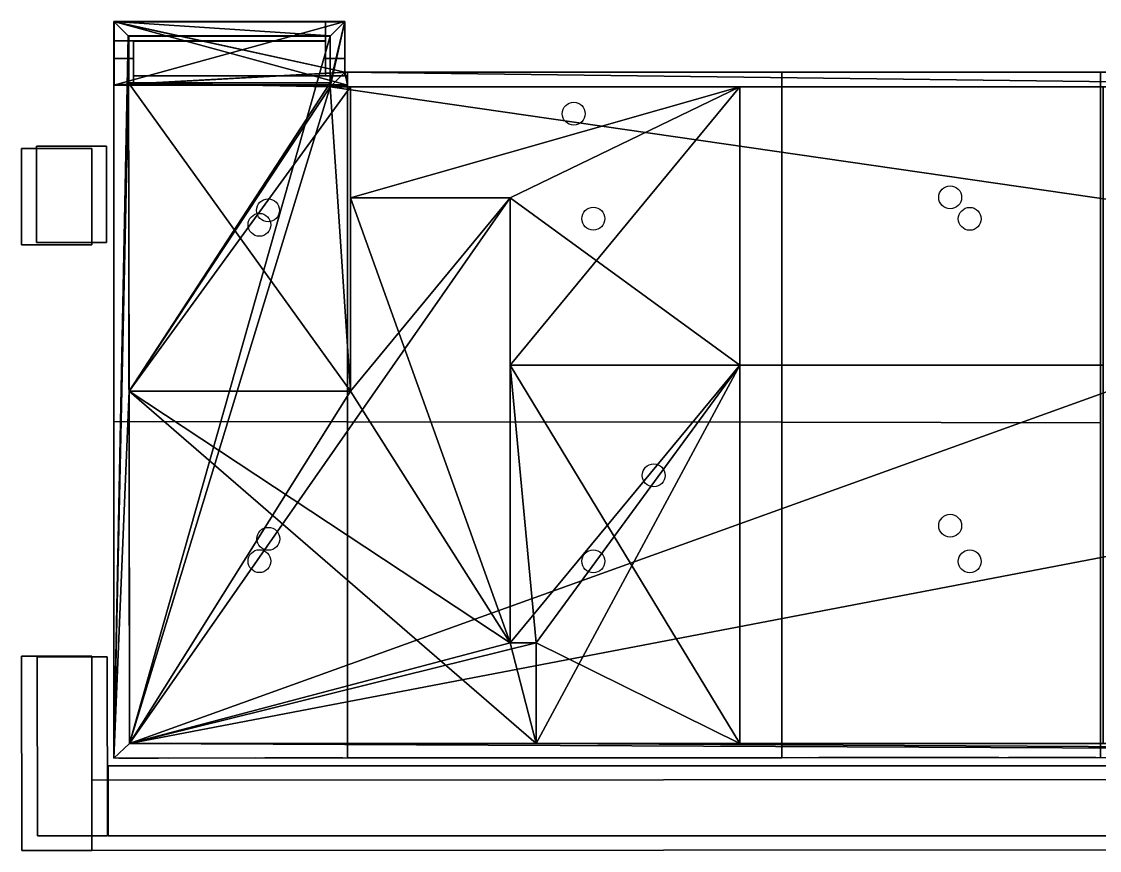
# Model space of a CAD drawing. Header units: metres. Extents: x -36.1 to 30.3, y -15.2 to 19.6.
# Drawn here: x -22.11 to -3.27, y -14.13 to 0.36 of the extents above; entities that cross this region are included whole.
import ezdxf

# ---------------------------------------------------------------- set-up
doc = ezdxf.new("R2010")
doc.units = ezdxf.units.M

msp = doc.modelspace()

# ---------------------------------------------------------------- linework, layer by layer
at = {"layer": '1ST%FLOOR_1ST%BREAK%ROOM', "color": 10}
msp.add_circle((-17.794, -8.68, 1.311), 0.2, dxfattribs=at)
at = {"layer": '1ST%FLOOR_1ST%BREAK%ROOM', "color": 8}
for points in [[(-20.21845, -12.25856, 0.5112), (-16.35991, -6.10189, 0.5112), (-13.56546, -2.72073, 0.5112)], [(-20.21845, -12.25856, 0.5112), (-13.56546, -2.72073, 0.5112), (-13.56546, -10.49749, 0.5112)], [(-16.35991, -6.10189, 0.5112), (-16.35991, -2.72073, 0.5112), (-13.56546, -2.72073, 0.5112)], [(-20.21845, -12.25856, 0.5112), (-20.22737, -6.10189, 0.5112), (-16.35991, -6.10189, 0.5112)], [(-13.11132, -10.49749, 0.5112), (-13.11132, -12.25856, 0.5112), (-20.21845, -12.25856, 0.5112)], [(-13.56546, -10.49749, 0.5112), (-13.11132, -10.49749, 0.5112), (-20.21845, -12.25856, 0.5112)]]:
    msp.add_3dface(points, dxfattribs=at)
at = {"layer": '1ST%FLOOR_1ST%BREAK%ROOM', "color": 43}
for points in [[(-16.35991, -2.72073, 4.4222), (-16.35991, -2.72073, 0.5112), (-16.35991, -6.10189, 0.5112), (-16.35991, -6.10189, 4.4222)], [(-13.56546, -2.72073, 4.4222), (-13.56546, -2.72073, 0.5112), (-16.35991, -2.72073, 0.5112), (-16.35991, -2.72073, 4.4222)], [(-13.56546, -5.64601, 4.4222), (-13.56546, -5.64601, 0.5112), (-13.56546, -2.72073, 0.5112), (-13.56546, -2.72073, 4.4222)], [(-13.56546, -10.49749, 4.4222), (-13.56546, -10.49749, 0.5112), (-13.56546, -5.64601, 0.5112), (-13.56546, -5.64601, 4.4222)], [(-16.35991, -6.10189, 4.4222), (-16.35991, -6.10189, 0.5112), (-20.22737, -6.10189, 0.5112), (-20.22737, -6.10189, 4.4222)], [(-20.22737, -6.10189, 4.4222), (-20.22737, -6.10189, 0.5112), (-20.21845, -12.25856, 0.5112), (-20.21845, -12.25856, 4.4222)], [(-13.11132, -10.49749, 4.4222), (-13.11132, -10.49749, 0.5112), (-13.56546, -10.49749, 0.5112), (-13.56546, -10.49749, 4.4222)], [(-13.11132, -12.25856, 4.4222), (-13.11132, -12.25856, 0.5112), (-13.11132, -10.49749, 0.5112), (-13.11132, -10.49749, 4.4222)], [(-20.21845, -12.25856, 4.4222), (-20.21845, -12.25856, 0.5112), (-13.11132, -12.25856, 0.5112), (-13.11132, -12.25856, 4.4222)]]:
    msp.add_3dface(points, dxfattribs=at)
at = {"layer": '1ST%FLOOR_1ST%BREAK%ROOM', "color": 15}
for points in [[(-13.56546, -10.49749, 4.4222), (-13.56546, -2.72073, 4.4222), (-16.35991, -2.72073, 4.4222)], [(-13.56546, -10.49749, 4.4222), (-16.35991, -2.72073, 4.4222), (-16.35991, -6.10189, 4.4222)], [(-20.22737, -6.10189, 4.4222), (-20.21845, -12.25856, 4.4222), (-13.11132, -12.25856, 4.4222)], [(-20.22737, -6.10189, 4.4222), (-13.11132, -12.25856, 4.4222), (-13.56546, -10.49749, 4.4222)], [(-20.22737, -6.10189, 4.4222), (-13.56546, -10.49749, 4.4222), (-16.35991, -6.10189, 4.4222)], [(-13.11132, -12.25856, 4.4222), (-13.11132, -10.49749, 4.4222), (-13.56546, -10.49749, 4.4222)]]:
    msp.add_3dface(points, dxfattribs=at)
at = {"layer": '1ST%FLOOR_1ST%BREAK%ROOM', "color": 45}
for points in [[(-15.02196, -2.72073, 3.2512), (-15.02196, -2.72073, 0.8112), (-16.29641, -2.72073, 0.8112), (-16.29641, -2.72073, 3.2512)], [(-20.22737, -6.10389, 4.4202), (-20.22737, -6.10389, 3.7832), (-20.21845, -12.25656, 3.7832), (-20.21845, -12.25656, 4.4202)], [(-20.21645, -12.25856, 4.4202), (-20.21645, -12.25856, 3.7832), (-13.11332, -12.25856, 3.7832), (-13.11332, -12.25856, 4.4202)]]:
    msp.add_3dface(points, dxfattribs=at)
at = {"layer": '1ST%FLOOR_1ST%BREAK%ROOM', "color": 143}
for points in [[(-20.22053, -10.82307, 3.6967), (-20.22053, -10.82307, 1.4457), (-20.21857, -12.17406, 1.4457), (-20.21857, -12.17406, 3.6967)], [(-20.12445, -12.25856, 2.9762), (-20.12445, -12.25856, 1.4552), (-19.72495, -12.25856, 1.4552), (-19.72495, -12.25856, 2.9762)], [(-20.12445, -12.25856, 3.6872), (-20.12445, -12.25856, 3.1642), (-19.72495, -12.25856, 3.1642), (-19.72495, -12.25856, 3.6872)], [(-19.53895, -12.25856, 1.9802), (-19.53895, -12.25856, 1.4532), (-18.03295, -12.25856, 1.4532), (-18.03295, -12.25856, 1.9802)], [(-19.53895, -12.25856, 2.9782), (-19.53895, -12.25856, 2.1642), (-18.03295, -12.25856, 2.1642), (-18.03295, -12.25856, 2.9782)], [(-19.53895, -12.25856, 3.6892), (-19.53895, -12.25856, 3.1622), (-18.03295, -12.25856, 3.1622), (-18.03295, -12.25856, 3.6892)], [(-17.84895, -12.25856, 2.9782), (-17.84895, -12.25856, 1.4532), (-15.88595, -12.25856, 1.4532), (-15.88595, -12.25856, 2.9782)], [(-17.84895, -12.25856, 3.6892), (-17.84895, -12.25856, 3.1622), (-14.84595, -12.25856, 3.1622), (-14.84595, -12.25856, 3.6892)], [(-15.70195, -12.25856, 2.9782), (-15.70195, -12.25856, 2.7392), (-14.84595, -12.25856, 2.7392), (-14.84595, -12.25856, 2.9782)], [(-15.69995, -12.25856, 2.5532), (-15.69995, -12.25856, 0.6052), (-14.84795, -12.25856, 0.6052), (-14.84795, -12.25856, 2.5532)], [(-14.65995, -12.25856, 3.6872), (-14.65995, -12.25856, 3.1642), (-13.20532, -12.25856, 3.1642), (-13.20532, -12.25856, 3.6872)], [(-14.65995, -12.25856, 2.9762), (-14.65995, -12.25856, 2.1662), (-13.20532, -12.25856, 2.1662), (-13.20532, -12.25856, 2.9762)], [(-14.65995, -12.25856, 1.9782), (-14.65995, -12.25856, 1.4552), (-13.20532, -12.25856, 1.4552), (-13.20532, -12.25856, 1.9782)]]:
    msp.add_3dface(points, dxfattribs=at)
at = {"layer": '1ST%FLOOR_1ST%CONFERENCE', "color": 10}
msp.add_circle((-17.798, -2.939, 1.311), 0.2, dxfattribs=at)
at = {"layer": '1ST%FLOOR_1ST%CONFERENCE', "color": 43}
for points in [[(-16.7104, -0.71208, 4.4222), (-16.7104, -0.71208, 0.5112), (-20.23519, -0.71208, 0.5112), (-20.23519, -0.71208, 4.4222)], [(-20.23519, -0.71208, 4.4222), (-20.23519, -0.71208, 0.5112), (-20.22737, -6.10189, 0.5112), (-20.22737, -6.10189, 4.4222)], [(-16.7104, -0.77706, 4.4222), (-16.7104, -0.77706, 0.5112), (-16.7104, -0.71208, 0.5112), (-16.7104, -0.71208, 4.4222)], [(-16.35991, -0.77706, 4.4222), (-16.35991, -0.77706, 0.5112), (-16.7104, -0.77706, 0.5112), (-16.7104, -0.77706, 4.4222)], [(-16.35991, -2.72073, 4.4222), (-16.35991, -2.72073, 0.5112), (-16.35991, -0.77706, 0.5112), (-16.35991, -0.77706, 4.4222)], [(-16.35991, -6.10189, 4.4222), (-16.35991, -6.10189, 0.5112), (-16.35991, -2.72073, 0.5112), (-16.35991, -2.72073, 4.4222)], [(-20.22737, -6.10189, 4.4222), (-20.22737, -6.10189, 0.5112), (-16.35991, -6.10189, 0.5112), (-16.35991, -6.10189, 4.4222)]]:
    msp.add_3dface(points, dxfattribs=at)
at = {"layer": '1ST%FLOOR_1ST%CONFERENCE', "color": 8}
for points in [[(-20.22737, -6.10189, 0.5112), (-20.23519, -0.71208, 0.5112), (-16.7104, -0.71208, 0.5112)], [(-20.22737, -6.10189, 0.5112), (-16.7104, -0.71208, 0.5112), (-16.7104, -0.77706, 0.5112)], [(-16.35991, -0.77706, 0.5112), (-16.35991, -6.10189, 0.5112), (-20.22737, -6.10189, 0.5112)], [(-16.7104, -0.77706, 0.5112), (-16.35991, -0.77706, 0.5112), (-20.22737, -6.10189, 0.5112)]]:
    msp.add_3dface(points, dxfattribs=at)
at = {"layer": '1ST%FLOOR_1ST%CONFERENCE', "color": 15}
for points in [[(-20.23519, -0.71208, 4.4222), (-20.22737, -6.10189, 4.4222), (-16.35991, -6.10189, 4.4222)], [(-20.23519, -0.71208, 4.4222), (-16.35991, -6.10189, 4.4222), (-16.7104, -0.77706, 4.4222)], [(-20.23519, -0.71208, 4.4222), (-16.7104, -0.77706, 4.4222), (-16.7104, -0.71208, 4.4222)], [(-16.35991, -6.10189, 4.4222), (-16.35991, -0.77706, 4.4222), (-16.7104, -0.77706, 4.4222)]]:
    msp.add_3dface(points, dxfattribs=at)
at = {"layer": '1ST%FLOOR_1ST%CONFERENCE', "color": 45}
for points in [[(-20.23518, -0.71408, 4.4202), (-20.23518, -0.71408, 3.7732), (-20.22737, -6.09989, 3.7732), (-20.22737, -6.09989, 4.4202)], [(-16.35991, -2.33006, 3.2412), (-16.35991, -2.33006, 0.8112), (-16.35991, -1.31006, 0.8112), (-16.35991, -1.31006, 3.2412)]]:
    msp.add_3dface(points, dxfattribs=at)
at = {"layer": '1ST%FLOOR_1ST%CONFERENCE', "color": 143}
for points in [[(-20.23347, -1.89439, 3.6887), (-20.23347, -1.89439, 3.1427), (-20.23126, -3.41939, 3.1427), (-20.23126, -3.41939, 3.6887)], [(-20.23347, -1.89439, 1.9897), (-20.23347, -1.89439, 1.4437), (-20.23126, -3.41939, 1.4437), (-20.23126, -3.41939, 1.9897)], [(-20.23347, -1.89439, 2.9777), (-20.23347, -1.89439, 2.1547), (-20.23126, -3.41939, 2.1547), (-20.23126, -3.41939, 2.9777)]]:
    msp.add_3dface(points, dxfattribs=at)
at = {"layer": '1ST%FLOOR_1ST%HVAC%SHAFT', "color": 43}
for points in [[(-16.7104, 0.10718, 0.7652), (-16.7104, 0.10718, 0.5112), (-20.23637, 0.10718, 0.5112), (-20.23637, 0.10718, 0.7652)], [(-16.7104, 0.10718, 4.4222), (-16.7104, 0.10718, 0.7652), (-20.23637, 0.10718, 0.7652), (-20.23637, 0.10718, 4.4222)], [(-20.23637, 0.10718, 4.4222), (-20.23637, 0.10718, 0.5112), (-20.23519, -0.71208, 0.5112), (-20.23519, -0.71208, 4.4222)], [(-16.7104, -0.39006, 0.7652), (-16.7104, -0.39006, 0.5112), (-16.7104, 0.10718, 0.5112), (-16.7104, 0.10718, 0.7652)], [(-16.7104, -0.71208, 4.4222), (-16.7104, -0.39006, 0.7652), (-16.7104, 0.10718, 0.7652)], [(-16.7104, -0.71208, 4.4222), (-16.7104, 0.10718, 0.7652), (-16.7104, 0.10718, 4.4222)], [(-16.7104, -0.71208, 4.4222), (-16.7104, -0.71208, 0.5112), (-16.7104, -0.39006, 0.5112)], [(-16.7104, -0.71208, 4.4222), (-16.7104, -0.39006, 0.5112), (-16.7104, -0.39006, 0.7652)], [(-20.23519, -0.71208, 4.4222), (-20.23519, -0.71208, 0.5112), (-16.7104, -0.71208, 0.5112), (-16.7104, -0.71208, 4.4222)]]:
    msp.add_3dface(points, dxfattribs=at)
at = {"layer": '1ST%FLOOR_1ST%HVAC%SHAFT', "color": 8}
msp.add_3dface([(-16.7104, 0.10718, 0.5112), (-16.7104, -0.71208, 0.5112), (-20.23519, -0.71208, 0.5112), (-20.23637, 0.10718, 0.5112)], dxfattribs=at)
at = {"layer": '1ST%FLOOR_1ST%HVAC%SHAFT', "color": 15}
msp.add_3dface([(-20.23637, 0.10718, 4.4222), (-20.23519, -0.71208, 4.4222), (-16.7104, -0.71208, 4.4222), (-16.7104, 0.10718, 4.4222)], dxfattribs=at)
at = {"layer": '1ST%FLOOR_1ST%HVAC%SHAFT', "color": 45}
for points in [[(-20.23637, 0.10518, 4.4202), (-20.23637, 0.10518, 3.7732), (-20.23519, -0.71008, 3.7732), (-20.23519, -0.71008, 4.4202)], [(-16.7124, 0.10718, 4.4202), (-16.7124, 0.10718, 3.7732), (-20.23437, 0.10718, 3.7732), (-20.23437, 0.10718, 4.4202)], [(-16.7124, 0.10518, 0.5112), (-16.7124, -0.71008, 0.5112), (-20.23437, -0.71008, 0.5112), (-20.23437, 0.10518, 0.5112)], [(-16.7104, -0.38806, 4.4202), (-16.7104, -0.38806, 3.7732), (-16.7104, 0.10518, 3.7732), (-16.7104, 0.10518, 4.4202)]]:
    msp.add_3dface(points, dxfattribs=at)
at = {"layer": '1ST%FLOOR_1ST%RESEARCH%OPEN%NM', "color": 10}
msp.add_circle((-5.878, -2.712, 1.311), 0.2, dxfattribs=at)
at = {"layer": '1ST%FLOOR_1ST%RESEARCH%OPEN%NM', "color": 43}
for points in [[(-3.2046, -0.77706, 0.7652), (-3.2046, -0.77706, 0.5112), (-9.55157, -0.77706, 0.5112), (-9.55157, -0.77706, 0.7652)], [(-3.2046, -0.77706, 4.4222), (-3.2046, -0.77706, 0.7652), (-9.55157, -0.77706, 0.7652), (-9.55157, -0.77706, 4.4222)]]:
    msp.add_3dface(points, dxfattribs=at)
at = {"layer": '1ST%FLOOR_1ST%RESEARCH%OPEN%NM', "color": 8}
msp.add_3dface([(-3.2046, -0.77706, 0.5112), (-3.2046, -5.64601, 0.5112), (-9.55157, -5.64601, 0.5112), (-9.55157, -0.77706, 0.5112)], dxfattribs=at)
at = {"layer": '1ST%FLOOR_1ST%RESEARCH%OPEN%NM', "color": 15}
msp.add_3dface([(-9.55157, -0.77706, 4.4222), (-9.55157, -5.64601, 4.4222), (-3.2046, -5.64601, 4.4222), (-3.2046, -0.77706, 4.4222)], dxfattribs=at)
at = {"layer": '1ST%FLOOR_1ST%RESEARCH%OPEN%NM', "color": 143}
for points in [[(-8.88984, -0.77706, 3.6767), (-8.88984, -0.77706, 2.98434), (-9.46707, -0.77706, 2.98434), (-9.46707, -0.77706, 3.6767)], [(-7.19784, -0.77706, 3.6787), (-7.19784, -0.77706, 3.1327), (-8.72284, -0.77706, 3.1327), (-8.72284, -0.77706, 3.6787)], [(-7.19784, -0.77706, 2.1497), (-7.19784, -0.77706, 1.6037), (-8.72284, -0.77706, 1.6037), (-8.72284, -0.77706, 2.1497)], [(-5.50784, -0.77706, 2.9677), (-5.50784, -0.77706, 2.3147), (-8.72284, -0.77706, 2.3147), (-8.72284, -0.77706, 2.9677)], [(-5.50784, -0.77706, 3.6787), (-5.50784, -0.77706, 3.1327), (-7.03284, -0.77706, 3.1327), (-7.03284, -0.77706, 3.6787)], [(-5.50784, -0.77706, 2.1497), (-5.50784, -0.77706, 1.6037), (-7.03284, -0.77706, 1.6037), (-7.03284, -0.77706, 2.1497)], [(-3.2891, -0.77706, 3.6767), (-3.2891, -0.77706, 2.98434), (-5.34084, -0.77706, 2.98434), (-5.34084, -0.77706, 3.6767)]]:
    msp.add_3dface(points, dxfattribs=at)
at = {"layer": '1ST%FLOOR_1ST%RESEARCH%OPEN%NW', "color": 10}
msp.add_circle((-12.456, -1.249, 1.311), 0.2, dxfattribs=at)
at = {"layer": '1ST%FLOOR_1ST%RESEARCH%OPEN%NW', "color": 43}
for points in [[(-16.35991, -0.77706, 4.4222), (-16.35991, -0.77706, 0.5112), (-16.35991, -2.72073, 0.5112), (-16.35991, -2.72073, 4.4222)], [(-16.3234, -0.77706, 0.7652), (-16.3234, -0.77706, 0.5112), (-16.35991, -0.77706, 0.5112)], [(-16.35991, -0.77706, 4.4222), (-9.55157, -0.77706, 4.4222), (-16.3234, -0.77706, 0.7652)], [(-16.3234, -0.77706, 0.7652), (-16.35991, -0.77706, 0.5112), (-16.35991, -0.77706, 4.4222)], [(-9.55157, -0.77706, 0.7652), (-9.55157, -0.77706, 0.5112), (-16.3234, -0.77706, 0.5112), (-16.3234, -0.77706, 0.7652)], [(-9.55157, -0.77706, 4.4222), (-9.55157, -0.77706, 0.7652), (-16.3234, -0.77706, 0.7652)], [(-16.35991, -2.72073, 4.4222), (-16.35991, -2.72073, 0.5112), (-13.56546, -2.72073, 0.5112), (-13.56546, -2.72073, 4.4222)], [(-13.56546, -2.72073, 4.4222), (-13.56546, -2.72073, 0.5112), (-13.56546, -5.64601, 0.5112), (-13.56546, -5.64601, 4.4222)]]:
    msp.add_3dface(points, dxfattribs=at)
at = {"layer": '1ST%FLOOR_1ST%RESEARCH%OPEN%NW', "color": 8}
for points in [[(-9.55157, -0.77706, 0.5112), (-13.56546, -2.72073, 0.5112), (-16.35991, -2.72073, 0.5112)], [(-9.55157, -0.77706, 0.5112), (-16.35991, -2.72073, 0.5112), (-16.35991, -0.77706, 0.5112)], [(-9.55157, -0.77706, 0.5112), (-9.55157, -5.64601, 0.5112), (-13.56546, -5.64601, 0.5112)], [(-9.55157, -0.77706, 0.5112), (-13.56546, -5.64601, 0.5112), (-13.56546, -2.72073, 0.5112)]]:
    msp.add_3dface(points, dxfattribs=at)
at = {"layer": '1ST%FLOOR_1ST%RESEARCH%OPEN%NW', "color": 15}
for points in [[(-9.55157, -0.77706, 4.4222), (-16.35991, -0.77706, 4.4222), (-16.35991, -2.72073, 4.4222)], [(-9.55157, -0.77706, 4.4222), (-16.35991, -2.72073, 4.4222), (-13.56546, -2.72073, 4.4222)], [(-13.56546, -2.72073, 4.4222), (-9.55157, -5.64601, 4.4222), (-9.55157, -0.77706, 4.4222)], [(-13.56546, -2.72073, 4.4222), (-13.56546, -5.64601, 4.4222), (-9.55157, -5.64601, 4.4222)]]:
    msp.add_3dface(points, dxfattribs=at)
at = {"layer": '1ST%FLOOR_1ST%RESEARCH%OPEN%NW', "color": 45}
for points in [[(-14.7594, -0.77706, 2.8952), (-14.7594, -0.77706, 0.7652), (-15.6734, -0.77706, 0.7652), (-15.6734, -0.77706, 2.8952)], [(-16.35991, -1.31006, 3.2412), (-16.35991, -1.31006, 0.8112), (-16.35991, -2.33006, 0.8112), (-16.35991, -2.33006, 3.2412)], [(-16.29641, -2.72073, 3.2512), (-16.29641, -2.72073, 0.8112), (-15.02196, -2.72073, 0.8112), (-15.02196, -2.72073, 3.2512)]]:
    msp.add_3dface(points, dxfattribs=at)
at = {"layer": '1ST%FLOOR_1ST%RESEARCH%OPEN%NW', "color": 143}
for points in [[(-10.44994, -0.77706, 3.6787), (-10.44994, -0.77706, 3.1327), (-11.97494, -0.77706, 3.1327), (-11.97494, -0.77706, 3.6787)], [(-10.44994, -0.77706, 2.1497), (-10.44994, -0.77706, 1.6037), (-11.97494, -0.77706, 1.6037), (-11.97494, -0.77706, 2.1497)], [(-10.44994, -0.77706, 2.9677), (-10.44994, -0.77706, 2.3147), (-11.97494, -0.77706, 2.3147), (-11.97494, -0.77706, 2.9677)], [(-9.63607, -0.77706, 3.6767), (-9.63607, -0.77706, 2.9797), (-10.28294, -0.77706, 2.9797), (-10.28294, -0.77706, 3.6767)]]:
    msp.add_3dface(points, dxfattribs=at)
at = {"layer": '1ST%FLOOR_1ST%RESEARCH%OPEN%SM', "color": 10}
msp.add_circle((-5.878, -8.452, 1.311), 0.2, dxfattribs=at)
at = {"layer": '1ST%FLOOR_1ST%RESEARCH%OPEN%SM', "color": 8}
msp.add_3dface([(-3.2046, -5.64601, 0.5112), (-3.2046, -12.25856, 0.5112), (-9.55157, -12.25856, 0.5112), (-9.55157, -5.64601, 0.5112)], dxfattribs=at)
at = {"layer": '1ST%FLOOR_1ST%RESEARCH%OPEN%SM', "color": 15}
msp.add_3dface([(-9.55157, -5.64601, 4.4222), (-9.55157, -12.25856, 4.4222), (-3.2046, -12.25856, 4.4222), (-3.2046, -5.64601, 4.4222)], dxfattribs=at)
at = {"layer": '1ST%FLOOR_1ST%RESEARCH%OPEN%SM', "color": 43}
msp.add_3dface([(-9.55157, -12.25856, 4.4222), (-9.55157, -12.25856, 0.5112), (-3.2046, -12.25856, 0.5112), (-3.2046, -12.25856, 4.4222)], dxfattribs=at)
at = {"layer": '1ST%FLOOR_1ST%RESEARCH%OPEN%SM', "color": 143}
for points in [[(-9.46707, -12.25856, 4.3377), (-9.46707, -12.25856, 3.8657), (-3.2891, -12.25856, 3.8657), (-3.2891, -12.25856, 4.3377)], [(-9.46707, -12.25856, 3.6967), (-9.46707, -12.25856, 3.00931), (-8.34182, -12.25856, 3.00931), (-8.34182, -12.25856, 3.6967)], [(-8.17482, -12.25856, 1.9897), (-8.17482, -12.25856, 1.4437), (-6.67482, -12.25856, 1.4437), (-6.67482, -12.25856, 1.9897)], [(-8.17482, -12.25856, 2.9877), (-8.17482, -12.25856, 2.1547), (-5.02982, -12.25856, 2.1547), (-5.02982, -12.25856, 2.9877)], [(-8.17482, -12.25856, 3.6987), (-8.17482, -12.25856, 3.1527), (-6.67482, -12.25856, 3.1527), (-6.67482, -12.25856, 3.6987)], [(-6.50982, -12.25856, 1.9897), (-6.50982, -12.25856, 1.4437), (-5.02982, -12.25856, 1.4437), (-5.02982, -12.25856, 1.9897)], [(-6.50982, -12.25856, 3.6987), (-6.50982, -12.25856, 3.1527), (-5.02982, -12.25856, 3.1527), (-5.02982, -12.25856, 3.6987)], [(-4.86282, -12.25856, 3.6967), (-4.86282, -12.25856, 3.00931), (-3.2891, -12.25856, 3.00931), (-3.2891, -12.25856, 3.6967)]]:
    msp.add_3dface(points, dxfattribs=at)
at = {"layer": '1ST%FLOOR_1ST%RESEARCH%OPEN%SW', "color": 10}
msp.add_circle((-11.059, -7.572, 1.311), 0.2, dxfattribs=at)
at = {"layer": '1ST%FLOOR_1ST%RESEARCH%OPEN%SW', "color": 43}
for points in [[(-13.56546, -5.64601, 4.4222), (-13.56546, -5.64601, 0.5112), (-13.56546, -10.49749, 0.5112), (-13.56546, -10.49749, 4.4222)], [(-13.56546, -10.49749, 4.4222), (-13.56546, -10.49749, 0.5112), (-13.11132, -10.49749, 0.5112), (-13.11132, -10.49749, 4.4222)], [(-13.11132, -10.49749, 4.4222), (-13.11132, -10.49749, 0.5112), (-13.11132, -12.25856, 0.5112), (-13.11132, -12.25856, 4.4222)], [(-13.11132, -12.25856, 4.4222), (-13.11132, -12.25856, 0.5112), (-9.55157, -12.25856, 0.5112), (-9.55157, -12.25856, 4.4222)]]:
    msp.add_3dface(points, dxfattribs=at)
at = {"layer": '1ST%FLOOR_1ST%RESEARCH%OPEN%SW', "color": 8}
for points in [[(-9.55157, -5.64601, 0.5112), (-13.11132, -10.49749, 0.5112), (-13.56546, -10.49749, 0.5112)], [(-9.55157, -5.64601, 0.5112), (-13.56546, -10.49749, 0.5112), (-13.56546, -5.64601, 0.5112)], [(-9.55157, -5.64601, 0.5112), (-9.55157, -12.25856, 0.5112), (-13.11132, -12.25856, 0.5112)], [(-9.55157, -5.64601, 0.5112), (-13.11132, -12.25856, 0.5112), (-13.11132, -10.49749, 0.5112)]]:
    msp.add_3dface(points, dxfattribs=at)
at = {"layer": '1ST%FLOOR_1ST%RESEARCH%OPEN%SW', "color": 15}
for points in [[(-9.55157, -12.25856, 4.4222), (-9.55157, -5.64601, 4.4222), (-13.56546, -5.64601, 4.4222)], [(-13.56546, -5.64601, 4.4222), (-13.56546, -10.49749, 4.4222), (-13.11132, -10.49749, 4.4222)], [(-13.11132, -10.49749, 4.4222), (-9.55157, -12.25856, 4.4222), (-13.56546, -5.64601, 4.4222)], [(-13.11132, -10.49749, 4.4222), (-13.11132, -12.25856, 4.4222), (-9.55157, -12.25856, 4.4222)]]:
    msp.add_3dface(points, dxfattribs=at)
at = {"layer": '1ST%FLOOR_1ST%RESEARCH%OPEN%SW', "color": 143}
for points in [[(-13.02682, -12.25856, 3.6967), (-13.02682, -12.25856, 3.1547), (-11.52882, -12.25856, 3.1547), (-11.52882, -12.25856, 3.6967)], [(-13.02682, -12.25856, 1.9877), (-13.02682, -12.25856, 1.4457), (-11.52882, -12.25856, 1.4457), (-11.52882, -12.25856, 1.9877)], [(-13.02682, -12.25856, 2.9857), (-13.02682, -12.25856, 2.1567), (-11.52882, -12.25856, 2.1567), (-11.52882, -12.25856, 2.9857)], [(-13.02682, -12.25856, 4.3377), (-13.02682, -12.25856, 3.8657), (-9.63607, -12.25856, 3.8657), (-9.63607, -12.25856, 4.3377)], [(-11.35982, -12.25856, 3.6967), (-11.35982, -12.25856, 3.00487), (-9.63607, -12.25856, 3.00487), (-9.63607, -12.25856, 3.6967)]]:
    msp.add_3dface(points, dxfattribs=at)
at = {"layer": '1ST%PLENVM_1ST%PLENVM', "color": 43}
for points in [[(-16.7104, 0.10718, 0.5112), (-16.7104, 0.10718), (-20.23637, 0.10718), (-20.23637, 0.10718, 0.5112)], [(-20.23637, 0.10718, 0.3588), (-20.23637, 0.10718), (-20.21845, -12.25856), (-20.21845, -12.25856, 0.3588)], [(-20.23637, 0.10718, 0.5112), (-20.23637, 0.10718, 0.3588), (-20.21845, -12.25856, 0.3588), (-20.21845, -12.25856, 0.5112)], [(-16.7104, -0.39006, 0.5112), (-16.7104, -0.39006), (-16.7104, 0.10718), (-16.7104, 0.10718, 0.5112)], [(-16.7104, -0.77706, 0.5112), (-16.7104, -0.77706), (-16.7104, -0.39006), (-16.7104, -0.39006, 0.5112)], [(3.52446, -0.77706, 0.5112), (3.52446, -0.77706), (-16.3234, -0.77706), (-16.3234, -0.77706, 0.5112)], [(-20.21845, -12.25856, 0.3588), (-20.21845, -12.25856), (24.41697, -12.25856), (24.41697, -12.25856, 0.3588)], [(-20.21845, -12.25856, 0.5112), (-20.21845, -12.25856, 0.3588), (24.41697, -12.25856, 0.3588), (24.41697, -12.25856, 0.5112)]]:
    msp.add_3dface(points, dxfattribs=at)
at = {"layer": '1ST%PLENVM_1ST%PLENVM', "color": 8}
for points in [[(-20.21845, -12.25856), (-20.23637, 0.10718), (-16.7104, 0.10718)], [(-20.21845, -12.25856), (-16.7104, 0.10718), (-16.7104, -0.77706)], [(-16.7104, -0.77706), (3.52446, -3.71235), (-20.21845, -12.25856)], [(-16.7104, -0.77706), (3.52446, -0.77706), (3.52446, -3.71235)], [(24.41697, -3.71235), (24.41697, -12.25856), (-20.21845, -12.25856)], [(3.52446, -3.71235), (24.41697, -3.71235), (-20.21845, -12.25856)]]:
    msp.add_3dface(points, dxfattribs=at)
at = {"layer": '1ST%PLENVM_1ST%PLENVM', "color": 15}
for points in [[(-20.23637, 0.10718, 0.5112), (-20.23519, -0.71208, 0.5112), (-16.7104, -0.71208, 0.5112), (-16.7104, 0.10718, 0.5112)], [(-20.23519, -0.71208, 0.5112), (-20.22737, -6.10189, 0.5112), (-16.35991, -6.10189, 0.5112)], [(-20.23519, -0.71208, 0.5112), (-16.35991, -6.10189, 0.5112), (-16.7104, -0.77706, 0.5112)], [(-20.23519, -0.71208, 0.5112), (-16.7104, -0.77706, 0.5112), (-16.7104, -0.71208, 0.5112)], [(-16.35991, -6.10189, 0.5112), (-16.35991, -0.77706, 0.5112), (-16.7104, -0.77706, 0.5112)], [(-9.55157, -0.77706, 0.5112), (-16.35991, -0.77706, 0.5112), (-16.35991, -2.72073, 0.5112)], [(-9.55157, -0.77706, 0.5112), (-16.35991, -2.72073, 0.5112), (-13.56546, -2.72073, 0.5112)], [(-13.56546, -2.72073, 0.5112), (-9.55157, -5.64601, 0.5112), (-9.55157, -0.77706, 0.5112)], [(-9.55157, -0.77706, 0.5112), (-9.55157, -5.64601, 0.5112), (-3.2046, -5.64601, 0.5112), (-3.2046, -0.77706, 0.5112)], [(-13.56546, -10.49749, 0.5112), (-13.56546, -2.72073, 0.5112), (-16.35991, -2.72073, 0.5112)], [(-13.56546, -10.49749, 0.5112), (-16.35991, -2.72073, 0.5112), (-16.35991, -6.10189, 0.5112)], [(-13.56546, -2.72073, 0.5112), (-13.56546, -5.64601, 0.5112), (-9.55157, -5.64601, 0.5112)], [(-9.55157, -12.25856, 0.5112), (-9.55157, -5.64601, 0.5112), (-13.56546, -5.64601, 0.5112)], [(-13.56546, -5.64601, 0.5112), (-13.56546, -10.49749, 0.5112), (-13.11132, -10.49749, 0.5112)], [(-13.11132, -10.49749, 0.5112), (-9.55157, -12.25856, 0.5112), (-13.56546, -5.64601, 0.5112)], [(-9.55157, -5.64601, 0.5112), (-9.55157, -12.25856, 0.5112), (-3.2046, -12.25856, 0.5112), (-3.2046, -5.64601, 0.5112)], [(-20.22737, -6.10189, 0.5112), (-20.21845, -12.25856, 0.5112), (-13.11132, -12.25856, 0.5112)], [(-20.22737, -6.10189, 0.5112), (-13.11132, -12.25856, 0.5112), (-13.56546, -10.49749, 0.5112)], [(-20.22737, -6.10189, 0.5112), (-13.56546, -10.49749, 0.5112), (-16.35991, -6.10189, 0.5112)], [(-13.11132, -12.25856, 0.5112), (-13.11132, -10.49749, 0.5112), (-13.56546, -10.49749, 0.5112)], [(-13.11132, -10.49749, 0.5112), (-13.11132, -12.25856, 0.5112), (-9.55157, -12.25856, 0.5112)]]:
    msp.add_3dface(points, dxfattribs=at)
at = {"layer": '1ST%PLENVM_1ST%PLENVM', "color": 45}
msp.add_3dface([(-20.23437, 0.10518, 0.5112), (-20.23437, -0.71008, 0.5112), (-16.7124, -0.71008, 0.5112), (-16.7124, 0.10518, 0.5112)], dxfattribs=at)
at = {"layer": '2ND%FLOOR%SOUTH_2ND%HVAC%SHAFT', "color": 43}
for points in [[(-16.4564, 0.36118, 9.1458), (-16.4564, 0.36118, 4.7778), (-20.49093, 0.36118, 4.7778), (-20.49093, 0.36118, 9.1458)], [(-20.49093, 0.36118, 9.1458), (-20.49093, 0.36118, 4.7778), (-20.49093, -0.74881, 4.7778), (-20.49093, -0.74881, 9.1458)], [(-16.4564, -0.52306, 9.1458), (-16.4564, -0.52306, 4.7778), (-16.4564, 0.36118, 4.7778), (-16.4564, 0.36118, 9.1458)], [(-16.40747, -0.52306, 9.1458), (-16.40747, -0.52306, 4.7778), (-16.4564, -0.52306, 4.7778), (-16.4564, -0.52306, 9.1458)], [(-16.40747, -0.74881, 9.1458), (-16.40747, -0.74881, 4.7778), (-16.40747, -0.52306, 4.7778), (-16.40747, -0.52306, 9.1458)], [(-20.49093, -0.74881, 9.1458), (-20.49093, -0.74881, 4.7778), (-16.40747, -0.74881, 4.7778), (-16.40747, -0.74881, 9.1458)]]:
    msp.add_3dface(points, dxfattribs=at)
at = {"layer": '2ND%FLOOR%SOUTH_2ND%HVAC%SHAFT', "color": 8}
for points in [[(-20.49093, -0.74881, 4.7778), (-20.49093, 0.36118, 4.7778), (-16.4564, 0.36118, 4.7778)], [(-20.49093, -0.74881, 4.7778), (-16.4564, 0.36118, 4.7778), (-16.4564, -0.52306, 4.7778)], [(-16.40747, -0.52306, 4.7778), (-16.40747, -0.74881, 4.7778), (-20.49093, -0.74881, 4.7778)], [(-16.40747, -0.52306, 4.7778), (-20.49093, -0.74881, 4.7778), (-16.4564, -0.52306, 4.7778)]]:
    msp.add_3dface(points, dxfattribs=at)
at = {"layer": '2ND%FLOOR%SOUTH_2ND%HVAC%SHAFT', "color": 15}
for points in [[(-20.49093, 0.36118, 9.1458), (-20.49093, 0.02218, 9.1458), (-16.7954, 0.02218, 9.1458), (-16.7954, 0.36118, 9.1458)], [(-16.7954, 0.36118, 9.1458), (-16.7954, -0.28273, 9.1458), (-16.4564, -0.28273, 9.1458), (-16.4564, 0.36118, 9.1458)], [(-20.49093, 0.02218, 9.1458), (-20.49093, -0.28273, 9.1458), (-20.15193, -0.28273, 9.1458), (-20.15193, 0.02218, 9.1458)], [(-20.15193, 0.02218, 9.1458), (-20.15193, -0.58782, 9.1458), (-16.7954, -0.58783, 9.1458), (-16.7954, 0.02218, 9.1458)], [(-20.49093, -0.28273, 9.1458), (-20.49093, -0.74881, 9.1458), (-20.15193, -0.74881, 9.1458), (-20.15193, -0.28273, 9.1458)], [(-16.7954, -0.28273, 9.1458), (-16.7954, -0.58783, 9.1458), (-16.4564, -0.58783, 9.1458), (-16.4564, -0.28273, 9.1458)], [(-20.15193, -0.58782, 9.1458), (-20.15193, -0.74881, 9.1458), (-16.40747, -0.74881, 9.1458), (-16.40747, -0.58783, 9.1458)]]:
    msp.add_3dface(points, dxfattribs=at)
at = {"layer": '2ND%FLOOR%SOUTH_2ND%HVAC%SHAFT', "color": 45}
for points in [[(-16.4584, 0.35918, 4.7778), (-16.4584, -0.52506, 4.7778), (-20.48893, 0.35918, 4.7778)], [(-20.48893, 0.35918, 4.7778), (-16.4584, -0.52506, 4.7778), (-20.48893, -0.74681, 4.7778)], [(-20.14993, 0.02018, 9.1458), (-20.14993, -0.58582, 9.1458), (-16.7974, -0.58583, 9.1458), (-16.7974, 0.02018, 9.1458)], [(-16.4584, -0.52506, 4.7778), (-16.40947, -0.74681, 4.7778), (-20.48893, -0.74681, 4.7778)]]:
    msp.add_3dface(points, dxfattribs=at)
at = {"layer": '2ND%FLOOR%SOUTH_2ND%OPEN%OFFICE%NME', "color": 10}
msp.add_circle((-5.536, -3.087, 5.578), 0.2, dxfattribs=at)
at = {"layer": '2ND%FLOOR%SOUTH_2ND%OPEN%OFFICE%NME', "color": 43}
msp.add_3dface([(-3.25045, -0.52306, 9.1458), (-3.25045, -0.52306, 4.7778), (-8.82139, -0.52306, 4.7778), (-8.82139, -0.52306, 9.1458)], dxfattribs=at)
at = {"layer": '2ND%FLOOR%SOUTH_2ND%OPEN%OFFICE%NME', "color": 8}
msp.add_3dface([(-3.25045, -0.52306, 4.7778), (-3.25045, -6.6506, 4.7778), (-8.82139, -6.64412, 4.7778), (-8.82139, -0.52306, 4.7778)], dxfattribs=at)
at = {"layer": '2ND%FLOOR%SOUTH_2ND%OPEN%OFFICE%NME', "color": 15}
msp.add_3dface([(-8.82139, -0.52306, 9.1458), (-8.82139, -6.64412, 9.1458), (-3.25045, -6.6506, 9.1458), (-3.25045, -0.52306, 9.1458)], dxfattribs=at)
at = {"layer": '2ND%FLOOR%SOUTH_2ND%OPEN%OFFICE%NME', "color": 143}
for points in [[(-8.44784, -0.52306, 7.9533), (-8.44784, -0.52306, 7.26372), (-8.73689, -0.52306, 7.26372), (-8.73689, -0.52306, 7.9533)], [(-6.75584, -0.52306, 7.9553), (-6.75584, -0.52306, 7.4093), (-8.28084, -0.52306, 7.4093), (-8.28084, -0.52306, 7.9553)], [(-6.75584, -0.52306, 6.2563), (-6.75584, -0.52306, 5.7103), (-8.28084, -0.52306, 5.7103), (-8.28084, -0.52306, 6.2563)], [(-5.06584, -0.52306, 7.2443), (-5.06584, -0.52306, 6.4213), (-8.28084, -0.52306, 6.4213), (-8.28084, -0.52306, 7.2443)], [(-5.06584, -0.52306, 7.9553), (-5.06584, -0.52306, 7.4093), (-6.59084, -0.52306, 7.4093), (-6.59084, -0.52306, 7.9553)], [(-5.06584, -0.52306, 6.2563), (-5.06584, -0.52306, 5.7103), (-6.59084, -0.52306, 5.7103), (-6.59084, -0.52306, 6.2563)], [(-3.33495, -0.52306, 7.9533), (-3.33495, -0.52306, 7.26372), (-4.89884, -0.52306, 7.26372), (-4.89884, -0.52306, 7.9533)]]:
    msp.add_3dface(points, dxfattribs=at)
at = {"layer": '2ND%FLOOR%SOUTH_2ND%OPEN%OFFICE%NMW', "color": 10}
msp.add_circle((-12.114, -3.084, 5.578), 0.2, dxfattribs=at)
at = {"layer": '2ND%FLOOR%SOUTH_2ND%OPEN%OFFICE%NMW', "color": 43}
for points in [[(-16.40747, -0.52306, 9.1458), (-16.40747, -0.52306, 4.7778), (-16.40747, -0.74881, 4.7778), (-16.40747, -0.74881, 9.1458)], [(-8.82139, -0.52306, 9.1458), (-8.82139, -0.52306, 4.7778), (-16.40747, -0.52306, 4.7778), (-16.40747, -0.52306, 9.1458)]]:
    msp.add_3dface(points, dxfattribs=at)
at = {"layer": '2ND%FLOOR%SOUTH_2ND%OPEN%OFFICE%NMW', "color": 8}
msp.add_3dface([(-8.82139, -0.52306, 4.7778), (-8.82139, -6.64412, 4.7778), (-16.40747, -6.6353, 4.7778), (-16.40747, -0.52306, 4.7778)], dxfattribs=at)
at = {"layer": '2ND%FLOOR%SOUTH_2ND%OPEN%OFFICE%NMW', "color": 15}
msp.add_3dface([(-16.40747, -0.52306, 9.1458), (-16.40747, -6.6353, 9.1458), (-8.82139, -6.64412, 9.1458), (-8.82139, -0.52306, 9.1458)], dxfattribs=at)
at = {"layer": '2ND%FLOOR%SOUTH_2ND%OPEN%OFFICE%NMW', "color": 45}
msp.add_3dface([(-14.5074, -0.52306, 6.9058), (-14.5074, -0.52306, 4.7798), (-15.4174, -0.52306, 4.7798), (-15.4174, -0.52306, 6.9058)], dxfattribs=at)
at = {"layer": '2ND%FLOOR%SOUTH_2ND%OPEN%OFFICE%NMW', "color": 143}
for points in [[(-10.00794, -0.52306, 7.9553), (-10.00794, -0.52306, 7.4093), (-11.53294, -0.52306, 7.4093), (-11.53294, -0.52306, 7.9553)], [(-10.00794, -0.52306, 6.2563), (-10.00794, -0.52306, 5.7103), (-11.53294, -0.52306, 5.7103), (-11.53294, -0.52306, 6.2563)], [(-10.00794, -0.52306, 7.2443), (-10.00794, -0.52306, 6.4213), (-11.53294, -0.52306, 6.4213), (-11.53294, -0.52306, 7.2443)], [(-8.90589, -0.52306, 7.9533), (-8.90589, -0.52306, 7.26197), (-9.84094, -0.52306, 7.26197), (-9.84094, -0.52306, 7.9533)]]:
    msp.add_3dface(points, dxfattribs=at)
at = {"layer": '2ND%FLOOR%SOUTH_2ND%OPEN%OFFICE%NW', "color": 10}
msp.add_circle((-17.949, -3.192, 5.578), 0.2, dxfattribs=at)
at = {"layer": '2ND%FLOOR%SOUTH_2ND%OPEN%OFFICE%NW', "color": 43}
for points in [[(-16.40747, -0.74881, 9.1458), (-16.40747, -0.74881, 4.7778), (-20.49093, -0.74881, 4.7778), (-20.49093, -0.74881, 9.1458)], [(-20.49093, -0.74881, 9.1458), (-20.49093, -0.74881, 4.7778), (-20.49093, -6.63055, 4.7778), (-20.49093, -6.63055, 9.1458)]]:
    msp.add_3dface(points, dxfattribs=at)
at = {"layer": '2ND%FLOOR%SOUTH_2ND%OPEN%OFFICE%NW', "color": 8}
msp.add_3dface([(-16.40747, -0.74881, 4.7778), (-16.40747, -6.6353, 4.7778), (-20.49093, -6.63055, 4.7778), (-20.49093, -0.74881, 4.7778)], dxfattribs=at)
at = {"layer": '2ND%FLOOR%SOUTH_2ND%OPEN%OFFICE%NW', "color": 15}
msp.add_3dface([(-20.49093, -0.74881, 9.1458), (-20.49093, -6.63055, 9.1458), (-16.40747, -6.6353, 9.1458), (-16.40747, -0.74881, 9.1458)], dxfattribs=at)
at = {"layer": '2ND%FLOOR%SOUTH_2ND%OPEN%OFFICE%NW', "color": 143}
for points in [[(-20.49093, -1.93131, 7.9653), (-20.49093, -1.93131, 7.4193), (-20.49093, -3.45631, 7.4193), (-20.49093, -3.45631, 7.9653)], [(-20.49093, -1.93131, 6.2563), (-20.49093, -1.93131, 5.7103), (-20.49093, -3.45631, 5.7103), (-20.49093, -3.45631, 6.2563)], [(-20.49093, -1.93131, 7.2543), (-20.49093, -1.93131, 6.4213), (-20.49093, -3.45631, 6.4213), (-20.49093, -3.45631, 7.2543)]]:
    msp.add_3dface(points, dxfattribs=at)
at = {"layer": '2ND%FLOOR%SOUTH_2ND%OPEN%OFFICE%SM', "color": 10}
msp.add_circle((-5.536, -9.075, 5.578), 0.2, dxfattribs=at)
at = {"layer": '2ND%FLOOR%SOUTH_2ND%OPEN%OFFICE%SM', "color": 8}
msp.add_3dface([(-3.25045, -6.6506, 4.7778), (-3.25045, -12.50244, 4.7778), (-8.82139, -12.50563, 4.7778), (-8.82139, -6.64412, 4.7778)], dxfattribs=at)
at = {"layer": '2ND%FLOOR%SOUTH_2ND%OPEN%OFFICE%SM', "color": 15}
msp.add_3dface([(-8.82139, -6.64412, 9.1458), (-8.82139, -12.50563, 9.1458), (-3.25045, -12.50244, 9.1458), (-3.25045, -6.6506, 9.1458)], dxfattribs=at)
at = {"layer": '2ND%FLOOR%SOUTH_2ND%OPEN%OFFICE%SM', "color": 43}
msp.add_3dface([(-8.82139, -12.50563, 9.1458), (-8.82139, -12.50563, 4.7778), (-3.25045, -12.50244, 4.7778), (-3.25045, -12.50244, 9.1458)], dxfattribs=at)
at = {"layer": '2ND%FLOOR%SOUTH_2ND%OPEN%OFFICE%SM', "color": 143}
for points in [[(-8.73689, -12.50558, 7.9483), (-8.73689, -12.50558, 7.4063), (-8.33844, -12.50535, 7.4063), (-8.33844, -12.50535, 7.9483)], [(-8.73689, -12.50558, 7.2373), (-8.73689, -12.50558, 5.6873), (-8.33844, -12.50535, 5.6873), (-8.33844, -12.50535, 7.2373)], [(-8.17144, -12.50526, 7.2393), (-8.17144, -12.50526, 6.3963), (-5.02644, -12.50346, 6.3963), (-5.02644, -12.50346, 7.2393)], [(-8.17144, -12.50526, 7.9503), (-8.17144, -12.50526, 7.4043), (-6.68144, -12.50441, 7.4043), (-6.68144, -12.50441, 7.9503)], [(-8.17144, -12.50526, 6.2313), (-8.17144, -12.50526, 5.6853), (-6.68144, -12.50441, 5.6853), (-6.68144, -12.50441, 6.2313)], [(-6.51644, -12.50431, 7.9503), (-6.51644, -12.50431, 7.4043), (-5.02644, -12.50346, 7.4043), (-5.02644, -12.50346, 7.9503)], [(-6.51644, -12.50431, 6.2313), (-6.51644, -12.50431, 5.6853), (-5.02644, -12.50346, 5.6853), (-5.02644, -12.50346, 6.2313)], [(-4.85944, -12.50336, 7.9483), (-4.85944, -12.50336, 7.4063), (-3.33495, -12.50249, 7.4063), (-3.33495, -12.50249, 7.9483)], [(-4.85944, -12.50336, 7.2373), (-4.85944, -12.50336, 5.6873), (-3.33495, -12.50249, 5.6873), (-3.33495, -12.50249, 7.2373)]]:
    msp.add_3dface(points, dxfattribs=at)
at = {"layer": '2ND%FLOOR%SOUTH_2ND%OPEN%OFFICE%SMW', "color": 10}
msp.add_circle((-12.114, -9.073, 5.578), 0.2, dxfattribs=at)
at = {"layer": '2ND%FLOOR%SOUTH_2ND%OPEN%OFFICE%SMW', "color": 8}
msp.add_3dface([(-8.82139, -6.64412, 4.7778), (-8.82139, -12.50563, 4.7778), (-16.40747, -12.50997, 4.7778), (-16.40747, -6.6353, 4.7778)], dxfattribs=at)
at = {"layer": '2ND%FLOOR%SOUTH_2ND%OPEN%OFFICE%SMW', "color": 15}
msp.add_3dface([(-16.40747, -6.6353, 9.1458), (-16.40747, -12.50997, 9.1458), (-8.82139, -12.50563, 9.1458), (-8.82139, -6.64412, 9.1458)], dxfattribs=at)
at = {"layer": '2ND%FLOOR%SOUTH_2ND%OPEN%OFFICE%SMW', "color": 43}
msp.add_3dface([(-16.40747, -12.50997, 9.1458), (-16.40747, -12.50997, 4.7778), (-8.82139, -12.50563, 4.7778), (-8.82139, -12.50563, 9.1458)], dxfattribs=at)
at = {"layer": '2ND%FLOOR%SOUTH_2ND%OPEN%OFFICE%SMW', "color": 143}
for points in [[(-16.32297, -12.50992, 7.9483), (-16.32297, -12.50992, 7.4063), (-14.83544, -12.50907, 7.4063), (-14.83544, -12.50907, 7.9483)], [(-16.32297, -12.50992, 7.2373), (-16.32297, -12.50992, 5.6873), (-14.83544, -12.50907, 5.6873), (-14.83544, -12.50907, 7.2373)], [(-14.66844, -12.50897, 7.2393), (-14.66844, -12.50897, 6.3963), (-11.52344, -12.50717, 6.3963), (-11.52344, -12.50717, 7.2393)], [(-14.66844, -12.50897, 7.9503), (-14.66844, -12.50897, 7.4043), (-13.17844, -12.50812, 7.4043), (-13.17844, -12.50812, 7.9503)], [(-14.66844, -12.50897, 6.2313), (-14.66844, -12.50897, 5.6853), (-13.17844, -12.50812, 5.6853), (-13.17844, -12.50812, 6.2313)], [(-13.01344, -12.50803, 7.9503), (-13.01344, -12.50803, 7.4043), (-11.52344, -12.50717, 7.4043), (-11.52344, -12.50717, 7.9503)], [(-13.01344, -12.50803, 6.2313), (-13.01344, -12.50803, 5.6853), (-11.52344, -12.50717, 5.6853), (-11.52344, -12.50717, 6.2313)], [(-11.35644, -12.50708, 7.9483), (-11.35644, -12.50708, 7.4063), (-8.90589, -12.50568, 7.4063), (-8.90589, -12.50568, 7.9483)], [(-11.35644, -12.50708, 7.2373), (-11.35644, -12.50708, 5.6873), (-8.90589, -12.50568, 5.6873), (-8.90589, -12.50568, 7.2373)]]:
    msp.add_3dface(points, dxfattribs=at)
at = {"layer": '2ND%FLOOR%SOUTH_2ND%OPEN%OFFICE%SW', "color": 10}
msp.add_circle((-17.949, -9.071, 5.578), 0.2, dxfattribs=at)
at = {"layer": '2ND%FLOOR%SOUTH_2ND%OPEN%OFFICE%SW', "color": 43}
for points in [[(-20.49093, -6.63055, 9.1458), (-20.49093, -6.63055, 4.7778), (-20.49093, -12.5123, 4.7778), (-20.49093, -12.5123, 9.1458)], [(-20.49093, -12.5123, 9.1458), (-20.49093, -12.5123, 4.7778), (-16.40747, -12.50997, 4.7778), (-16.40747, -12.50997, 9.1458)]]:
    msp.add_3dface(points, dxfattribs=at)
at = {"layer": '2ND%FLOOR%SOUTH_2ND%OPEN%OFFICE%SW', "color": 8}
msp.add_3dface([(-16.40747, -6.6353, 4.7778), (-16.40747, -12.50997, 4.7778), (-20.49093, -12.5123, 4.7778), (-20.49093, -6.63055, 4.7778)], dxfattribs=at)
at = {"layer": '2ND%FLOOR%SOUTH_2ND%OPEN%OFFICE%SW', "color": 15}
msp.add_3dface([(-20.49093, -6.63055, 9.1458), (-20.49093, -12.5123, 9.1458), (-16.40747, -12.50997, 9.1458), (-16.40747, -6.6353, 9.1458)], dxfattribs=at)
at = {"layer": '2ND%FLOOR%SOUTH_2ND%OPEN%OFFICE%SW', "color": 143}
for points in [[(-20.49093, -10.8068, 7.9483), (-20.49093, -10.8068, 5.6873), (-20.49093, -12.4278, 5.6873), (-20.49093, -12.4278, 7.9483)], [(-20.40643, -12.51225, 7.9483), (-20.40643, -12.51225, 5.6873), (-19.71243, -12.51186, 5.6873), (-19.71243, -12.51186, 7.9483)], [(-19.54543, -12.51176, 6.2313), (-19.54543, -12.51176, 5.6853), (-18.02044, -12.51089, 5.6853), (-18.02044, -12.51089, 6.2313)], [(-19.54543, -12.51176, 7.9503), (-19.54543, -12.51176, 7.4043), (-18.02044, -12.51089, 7.4043), (-18.02044, -12.51089, 7.9503)], [(-19.54543, -12.51176, 7.2393), (-19.54543, -12.51176, 6.3963), (-18.02044, -12.51089, 6.3963), (-18.02044, -12.51089, 7.2393)], [(-17.85344, -12.51079, 7.9483), (-17.85344, -12.51079, 7.4063), (-16.49197, -12.51001, 7.4063), (-16.49197, -12.51001, 7.9483)], [(-17.85344, -12.51079, 7.2373), (-17.85344, -12.51079, 5.6873), (-16.49197, -12.51001, 5.6873), (-16.49197, -12.51001, 7.2373)]]:
    msp.add_3dface(points, dxfattribs=at)
at = {"layer": '2ND%PLENVM_2ND%PLENVM%FALSE', "color": 43}
for points in [[(-16.4564, 0.36118, 4.7778), (-16.4564, 0.36118, 4.4222), (-20.49093, 0.36118, 4.4222), (-20.49093, 0.36118, 4.7778)], [(-20.49093, 0.36118, 4.7778), (-20.49093, 0.36118, 4.4222), (-20.49093, -12.5123, 4.4222), (-20.49093, -12.5123, 4.7778)], [(-16.4564, -0.52306, 4.7778), (-16.4564, -0.52306, 4.4222), (-16.4564, 0.36118, 4.4222), (-16.4564, 0.36118, 4.7778)], [(3.99366, -0.52306, 4.7778), (3.99366, -0.52306, 4.4222), (-16.4564, -0.52306, 4.4222), (-16.4564, -0.52306, 4.7778)], [(-20.49093, -12.5123, 4.7778), (-20.49093, -12.5123, 4.4222), (28.68697, -12.48419, 4.4222), (28.68697, -12.48419, 4.7778)]]:
    msp.add_3dface(points, dxfattribs=at)
at = {"layer": '2ND%PLENVM_2ND%PLENVM%FALSE', "color": 8}
for points in [[(-20.49093, 0.36118, 4.4222), (-16.4564, 0.36118, 4.4222), (-16.7064, 0.11118, 4.4222)], [(-20.49093, 0.36118, 4.4222), (-16.7064, 0.11118, 4.4222), (-20.24038, 0.11118, 4.4222)], [(-20.49093, -12.5123, 4.4222), (-20.49093, 0.36118, 4.4222), (-20.24038, 0.11118, 4.4222)], [(-16.4564, 0.36118, 4.4222), (-16.4564, -0.52306, 4.4222), (-16.7104, -0.77706, 4.4222)], [(-16.4564, 0.36118, 4.4222), (-16.7104, -0.77706, 4.4222), (-16.7104, -0.71608, 4.4222)], [(-16.4564, 0.36118, 4.4222), (-16.7104, -0.71608, 4.4222), (-16.7064, 0.11118, 4.4222)], [(-20.49093, -12.5123, 4.4222), (-20.24038, 0.11118, 4.4222), (-20.23918, -0.71608, 4.4222)], [(-16.7104, 0.10718, 4.4222), (-16.7104, -0.71208, 4.4222), (-20.23519, -0.71208, 4.4222), (-20.23637, 0.10718, 4.4222)], [(-16.4564, -0.52306, 4.4222), (3.99366, -0.77706, 4.4222), (-16.7104, -0.77706, 4.4222)], [(-16.4564, -0.52306, 4.4222), (3.99366, -0.52306, 4.4222), (3.99366, -0.77706, 4.4222)], [(-20.49093, -12.5123, 4.4222), (-20.23918, -0.71608, 4.4222), (-20.22737, -6.09989, 4.4222)], [(-20.22737, -6.10189, 4.4222), (-20.23519, -0.71208, 4.4222), (-16.7104, -0.71208, 4.4222)], [(-20.22737, -6.10189, 4.4222), (-16.7104, -0.71208, 4.4222), (-16.7104, -0.77706, 4.4222)], [(-16.35991, -0.77706, 4.4222), (-16.35991, -6.10189, 4.4222), (-20.22737, -6.10189, 4.4222)], [(-16.7104, -0.77706, 4.4222), (-16.35991, -0.77706, 4.4222), (-20.22737, -6.10189, 4.4222)], [(-9.55157, -0.77706, 4.4222), (-13.56546, -2.72073, 4.4222), (-16.35991, -2.72073, 4.4222)], [(-9.55157, -0.77706, 4.4222), (-16.35991, -2.72073, 4.4222), (-16.35991, -0.77706, 4.4222)], [(-9.55157, -0.77706, 4.4222), (-9.55157, -5.64601, 4.4222), (-13.56546, -5.64601, 4.4222)], [(-9.55157, -0.77706, 4.4222), (-13.56546, -5.64601, 4.4222), (-13.56546, -2.72073, 4.4222)], [(-3.2046, -0.77706, 4.4222), (-3.2046, -5.64601, 4.4222), (-9.55157, -5.64601, 4.4222), (-9.55157, -0.77706, 4.4222)], [(-20.21845, -12.25856, 4.4222), (-16.35991, -6.10189, 4.4222), (-13.56546, -2.72073, 4.4222)], [(-20.21845, -12.25856, 4.4222), (-13.56546, -2.72073, 4.4222), (-13.56546, -10.49749, 4.4222)], [(-16.35991, -6.10189, 4.4222), (-16.35991, -2.72073, 4.4222), (-13.56546, -2.72073, 4.4222)], [(-9.55157, -5.64601, 4.4222), (-13.11132, -10.49749, 4.4222), (-13.56546, -10.49749, 4.4222)], [(-9.55157, -5.64601, 4.4222), (-13.56546, -10.49749, 4.4222), (-13.56546, -5.64601, 4.4222)], [(-9.55157, -5.64601, 4.4222), (-9.55157, -12.25856, 4.4222), (-13.11132, -12.25856, 4.4222)], [(-9.55157, -5.64601, 4.4222), (-13.11132, -12.25856, 4.4222), (-13.11132, -10.49749, 4.4222)], [(-3.2046, -5.64601, 4.4222), (-3.2046, -12.25856, 4.4222), (-9.55157, -12.25856, 4.4222), (-9.55157, -5.64601, 4.4222)], [(-20.49093, -12.5123, 4.4222), (-20.22737, -6.09989, 4.4222), (-20.22044, -12.26056, 4.4222)], [(-20.21845, -12.25856, 4.4222), (-20.22737, -6.10189, 4.4222), (-16.35991, -6.10189, 4.4222)], [(-13.11132, -10.49749, 4.4222), (-13.11132, -12.25856, 4.4222), (-20.21845, -12.25856, 4.4222)], [(-13.56546, -10.49749, 4.4222), (-13.11132, -10.49749, 4.4222), (-20.21845, -12.25856, 4.4222)], [(28.68697, -12.48419, 4.4222), (-20.49093, -12.5123, 4.4222), (-20.22044, -12.26056, 4.4222)], [(28.68697, -12.48419, 4.4222), (-20.22044, -12.26056, 4.4222), (-13.10932, -12.26056, 4.4222)], [(28.68697, -12.48419, 4.4222), (-13.10932, -12.26056, 4.4222), (24.41697, -12.25856, 4.4222)]]:
    msp.add_3dface(points, dxfattribs=at)
at = {"layer": '2ND%PLENVM_2ND%PLENVM%FALSE', "color": 15}
for points in [[(-20.49093, 0.36118, 4.7778), (-20.49093, -0.74881, 4.7778), (-16.40747, -0.74881, 4.7778)], [(-20.49093, 0.36118, 4.7778), (-16.40747, -0.74881, 4.7778), (-16.4564, -0.52306, 4.7778)], [(-20.49093, 0.36118, 4.7778), (-16.4564, -0.52306, 4.7778), (-16.4564, 0.36118, 4.7778)], [(-16.40747, -0.74881, 4.7778), (-16.40747, -0.52306, 4.7778), (-16.4564, -0.52306, 4.7778)], [(-16.40747, -0.52306, 4.7778), (-16.40747, -6.6353, 4.7778), (-8.82139, -6.64412, 4.7778), (-8.82139, -0.52306, 4.7778)], [(-8.82139, -0.52306, 4.7778), (-8.82139, -6.64412, 4.7778), (-3.25045, -6.6506, 4.7778), (-3.25045, -0.52306, 4.7778)], [(-20.49093, -0.74881, 4.7778), (-20.49093, -6.63055, 4.7778), (-16.40747, -6.6353, 4.7778), (-16.40747, -0.74881, 4.7778)], [(-20.49093, -6.63055, 4.7778), (-20.49093, -12.5123, 4.7778), (-16.40747, -12.50997, 4.7778), (-16.40747, -6.6353, 4.7778)], [(-16.40747, -6.6353, 4.7778), (-16.40747, -12.50997, 4.7778), (-8.82139, -12.50563, 4.7778), (-8.82139, -6.64412, 4.7778)], [(-8.82139, -6.64412, 4.7778), (-8.82139, -12.50563, 4.7778), (-3.25045, -12.50244, 4.7778), (-3.25045, -6.6506, 4.7778)]]:
    msp.add_3dface(points, dxfattribs=at)
at = {"layer": '2ND%PLENVM_2ND%PLENVM%FALSE', "color": 45}
for points in [[(-16.4584, 0.35918, 4.7778), (-20.48893, 0.35918, 4.7778), (-16.4584, -0.52506, 4.7778)], [(-20.48893, 0.35918, 4.7778), (-20.48893, -0.74681, 4.7778), (-16.4584, -0.52506, 4.7778)], [(-16.4584, -0.52506, 4.7778), (-20.48893, -0.74681, 4.7778), (-16.40947, -0.74681, 4.7778)]]:
    msp.add_3dface(points, dxfattribs=at)
at = {"layer": '3RD%FLOOR%SHAFT_3RD%HVAC%SHAFT', "color": 43}
for points in [[(-16.7954, 0.02218, 10.5558), (-16.7954, 0.02218, 9.1458), (-20.15193, 0.02218, 9.1458), (-20.15193, 0.02218, 10.5558)], [(-20.15193, 0.02218, 10.5558), (-20.15193, 0.02218, 9.1458), (-20.15193, -0.58782, 9.1458), (-20.15193, -0.58782, 10.5558)], [(-16.7954, -0.58783, 10.5558), (-16.7954, -0.58783, 9.1458), (-16.7954, 0.02218, 9.1458), (-16.7954, 0.02218, 10.5558)], [(-20.15193, -0.58782, 10.5558), (-20.15193, -0.58782, 9.1458), (-16.7954, -0.58783, 9.1458), (-16.7954, -0.58783, 10.5558)]]:
    msp.add_3dface(points, dxfattribs=at)
at = {"layer": '3RD%FLOOR%SHAFT_3RD%HVAC%SHAFT', "color": 8}
msp.add_3dface([(-16.7954, 0.02218, 9.1458), (-16.7954, -0.58783, 9.1458), (-20.15193, -0.58782, 9.1458), (-20.15193, 0.02218, 9.1458)], dxfattribs=at)
at = {"layer": '3RD%FLOOR%SHAFT_3RD%HVAC%SHAFT', "color": 15}
msp.add_3dface([(-20.15193, 0.02218, 10.5558), (-20.15193, -0.58782, 10.5558), (-16.7954, -0.58783, 10.5558), (-16.7954, 0.02218, 10.5558)], dxfattribs=at)
at = {"layer": '3RD%FLOOR%SHAFT_3RD%HVAC%SHAFT', "color": 45}
msp.add_3dface([(-16.7974, 0.02018, 9.1458), (-16.7974, -0.58583, 9.1458), (-20.14993, -0.58582, 9.1458), (-20.14993, 0.02018, 9.1458)], dxfattribs=at)
at = {"layer": 'Building Shading', "color": 195}
for points in [[(-20.87793, -1.85493, 7.1318), (-20.87793, -3.54033, 7.1318), (-22.10493, -3.54033, 7.1318), (-22.10493, -1.85493, 7.1318)], [(-22.10493, -1.85493, 7.1318), (-22.10493, -3.54033, 7.1318), (-20.87793, -3.54033, 7.1318), (-20.87793, -1.85493, 7.1318)], [(-20.62058, -1.81712, 2.8652), (-20.62058, -3.50252, 2.8652), (-21.84758, -3.50252, 2.8652), (-21.84758, -1.81712, 2.8652)], [(-21.84758, -1.81712, 2.8652), (-21.84758, -3.50252, 2.8652), (-20.62058, -3.50252, 2.8652), (-20.62058, -1.81712, 2.8652)], [(-20.87917, -10.73063, 7.1318), (-20.87723, -14.12652, 7.1318), (-22.10423, -14.12722, 7.1318), (-22.10617, -10.73133, 7.1318)], [(-22.10617, -10.73133, 7.1318), (-22.10423, -14.12722, 7.1318), (-20.87723, -14.12652, 7.1318), (-20.87917, -10.73063, 7.1318)], [(-20.60765, -10.74078, 2.8652), (-20.60311, -13.87256, 2.8652), (-21.8301, -13.87434, 2.8652), (-21.83465, -10.74255, 2.8652)], [(-21.83465, -10.74255, 2.8652), (-21.8301, -13.87434, 2.8652), (-20.60311, -13.87256, 2.8652), (-20.60765, -10.74078, 2.8652)], [(24.80397, -12.64556, 2.8652), (24.80397, -13.87256, 2.8652), (-20.59157, -13.87256, 2.8652), (-20.59157, -12.64556, 2.8652)], [(-20.59157, -12.64556, 2.8652), (-20.59157, -13.87256, 2.8652), (24.80397, -13.87256, 2.8652), (24.80397, -12.64556, 2.8652)], [(29.07762, -12.87096, 7.1318), (29.07832, -14.09796, 7.1318), (-20.87723, -14.12652, 7.1318), (-20.87793, -12.89952, 7.1318)], [(-20.87793, -12.89952, 7.1318), (-20.87723, -14.12652, 7.1318), (29.07832, -14.09796, 7.1318), (29.07762, -12.87096, 7.1318)]]:
    msp.add_3dface(points, dxfattribs=at)

doc.saveas('drawing.dxf')
